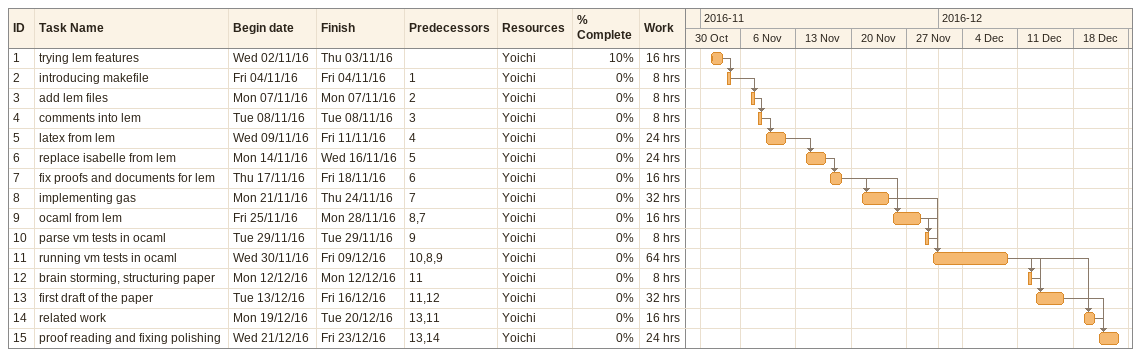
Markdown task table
| ID | Task | Start | Finish | Predecessors | Resources | % complete | Work (h) |
|---|---|---|---|---|---|---|---|
| 1 | trying lem features | 2016-11-02 | 2016-11-03 |  | Yoichi | 10 | 16 |
| 2 | introducing makefile | 2016-11-04 | 2016-11-04 | 1 | Yoichi | 0 | 8 |
| 3 | add lem files | 2016-11-07 | 2016-11-07 | 2 | Yoichi | 0 | 8 |
| 4 | comments into lem | 2016-11-08 | 2016-11-08 | 3 | Yoichi | 0 | 8 |
| 5 | latex from lem | 2016-11-09 | 2016-11-11 | 4 | Yoichi | 0 | 24 |
| 6 | replace isabelle from lem | 2016-11-14 | 2016-11-16 | 5 | Yoichi | 0 | 24 |
| 7 | fix proofs and documents for lem | 2016-11-17 | 2016-11-18 | 6 | Yoichi | 0 | 16 |
| 8 | implementing gas | 2016-11-21 | 2016-11-24 | 7 | Yoichi | 0 | 32 |
| 9 | ocaml from lem | 2016-11-25 | 2016-11-28 | 8, 7 | Yoichi | 0 | 16 |
| 10 | parse vm tests in ocaml | 2016-11-29 | 2016-11-29 | 9 | Yoichi | 0 | 8 |
| 11 | running vm tests in ocaml | 2016-11-30 | 2016-12-09 | 10, 8, 9 | Yoichi | 0 | 64 |
| 12 | brain storming, structuring paper | 2016-12-12 | 2016-12-12 | 11 | Yoichi | 0 | 8 |
| 13 | first draft of the paper | 2016-12-13 | 2016-12-16 | 11, 12 | Yoichi | 0 | 32 |
| 14 | related work | 2016-12-19 | 2016-12-20 | 13, 11 | Yoichi | 0 | 16 |
| 15 | proof reading and fixing polishing | 2016-12-21 | 2016-12-23 | 13, 14 | Yoichi | 0 | 24 |
